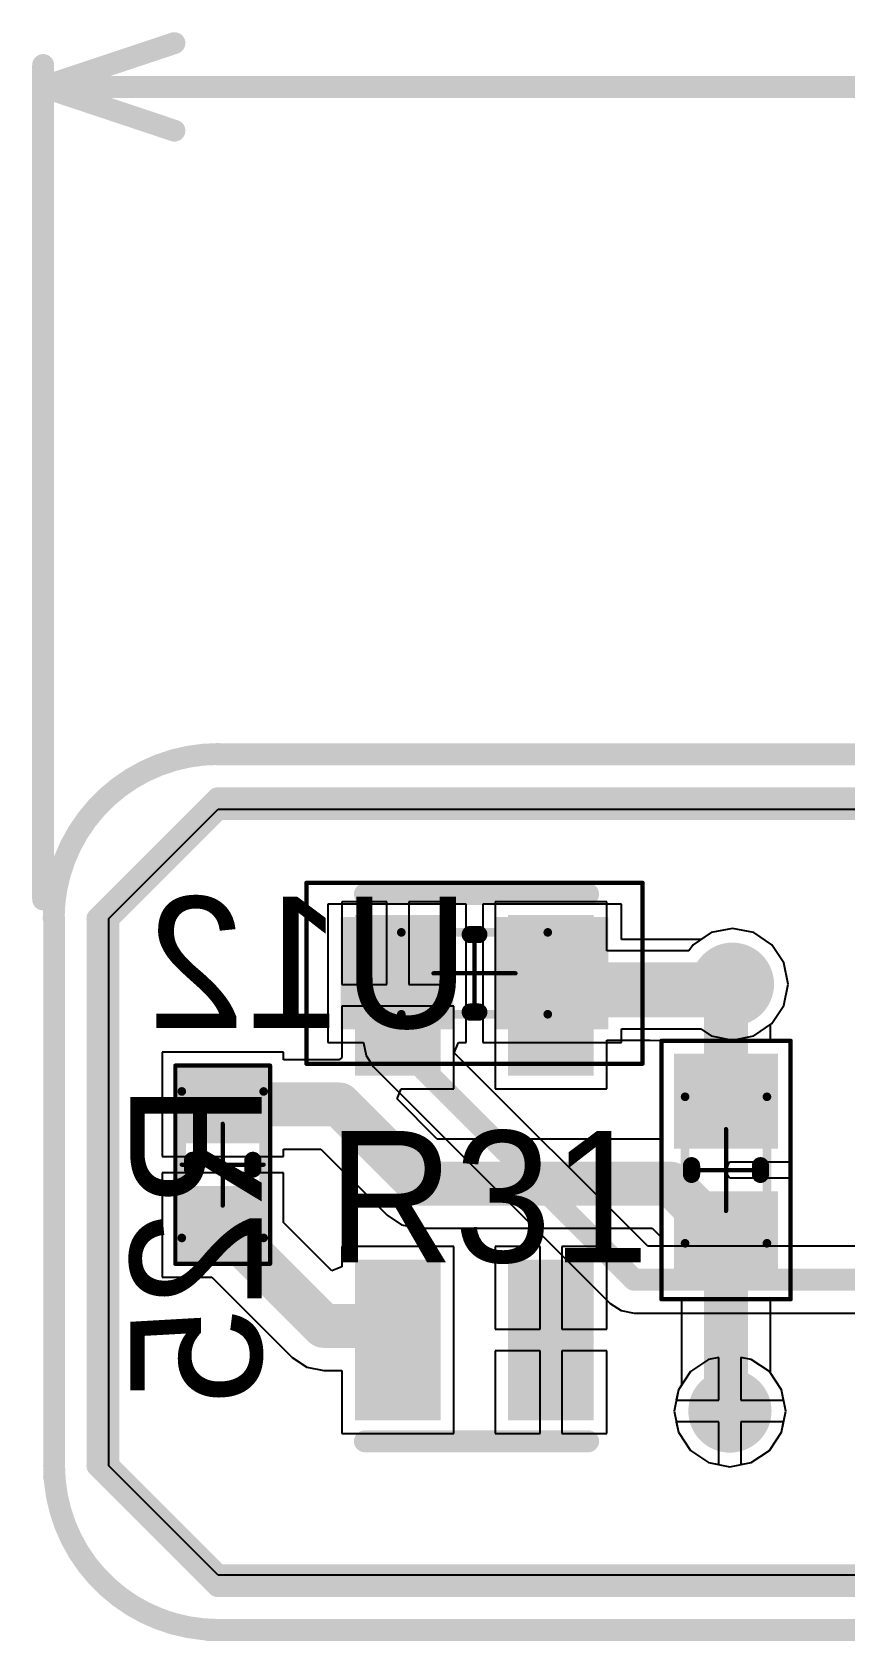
# Model space of a CAD drawing. Header units: millimetres. Extents: x 0 to 146, y 0 to 35.
# Drawn here: x -0.12 to 9.31, y 15.88 to 34.54 of the extents above; entities that cross this region are included whole.
import ezdxf

# ---------------------------------------------------------------- set-up
doc = ezdxf.new("R2010")
doc.units = ezdxf.units.MM
for name, color, linetype in [('BottomLayer', 5, 'Continuous'), ('BottomOverlay', 54, 'Continuous'), ('BottomPaste', 16, 'Continuous'), ('BottomSolder', 6, 'Continuous'), ('Mechanical1', 6, 'Continuous'), ('Mechanical13', 56, 'Continuous'), ('Mechanical15', 56, 'Continuous'), ('MultiLayer', 9, 'Continuous'), ('TopLayer', 1, 'Continuous'), ('TopOverlay', 2, 'Continuous'), ('TopPaste', 8, 'Continuous'), ('TopSolder', 216, 'Continuous'), ('ViaHoleLayer', 16, 'Continuous')]:
    doc.layers.add(name, color=color, linetype=linetype)

# ---------------------------------------------------------------- blocks, each defined once
blk = doc.blocks.new('QRE1113GR_B_7')
at = {"layer": 'BottomLayer'}
for points in [[(-2.83, 0.494), (-1.17, 0.494), (-2.83, 1.284), (-1.17, 1.284)], [(1.17, 0.494), (2.83, 0.494), (1.17, 1.284), (2.83, 1.284)], [(-2.83, -1.284), (-1.17, -1.284), (-2.83, -0.494), (-1.17, -0.494)], [(1.17, -1.284), (2.83, -1.284), (1.17, -0.494), (2.83, -0.494)]]:
    blk.add_solid(points, dxfattribs=at)
at = {"layer": 'BottomOverlay', "const_width": 0.254}
for points in [[(-3.175, -1.27), (-3.175, 1.32)], [(3.175, -1.27), (3.175, 1.32)], [(1.651, -2.032), (1.524, -2.032)]]:
    blk.add_lwpolyline(points, dxfattribs=at)
at = {"layer": 'BottomOverlay', "const_width": 0.127}
for points in [[(-3.239, 1.32, 1), (-3.111, 1.32, 1)], [(3.111, 1.32, 1), (3.239, 1.32, 1)], [(-3.239, -1.27, 1), (-3.111, -1.27, 1)], [(3.111, -1.27, 1), (3.239, -1.27, 1)], [(1.46, -2.032, 1), (1.587, -2.032, 1)], [(1.587, -2.032, 1), (1.714, -2.032, 1)]]:
    blk.add_lwpolyline(points, format="xyb", close=True, dxfattribs=at)
at = {"layer": 'BottomPaste'}
for points in [[(-2.83, 0.494), (-1.17, 0.494), (-2.83, 1.284), (-1.17, 1.284)], [(1.17, 0.494), (2.83, 0.494), (1.17, 1.284), (2.83, 1.284)], [(-2.83, -1.284), (-1.17, -1.284), (-2.83, -0.494), (-1.17, -0.494)], [(1.17, -1.284), (2.83, -1.284), (1.17, -0.494), (2.83, -0.494)]]:
    blk.add_solid(points, dxfattribs=at)
at = {"layer": 'BottomSolder'}
for points in [[(-2.932, 0.392), (-1.068, 0.392), (-2.932, 1.386), (-1.068, 1.386)], [(1.068, 0.392), (2.932, 0.392), (1.068, 1.386), (2.932, 1.386)], [(-2.932, -1.386), (-1.068, -1.386), (-2.932, -0.392), (-1.068, -0.392)], [(1.068, -1.386), (2.932, -1.386), (1.068, -0.392), (2.932, -0.392)]]:
    blk.add_solid(points, dxfattribs=at)
blk = doc.blocks.new('RESC0603_1608__M_32')
at = {"layer": 'Mechanical13', "const_width": 0.1}
for points in [[(0.85, 0.475), (-0.85, 0.475)], [(-0.85, 0.475), (-0.85, -0.475)], [(0.85, 0.475), (0.85, -0.475)], [(0.85, -0.475), (-0.85, -0.475)]]:
    blk.add_lwpolyline(points, dxfattribs=at)
at = {"layer": 'Mechanical13', "const_width": 0.05}
for points in [[(-0.875, 0.475, 1), (-0.825, 0.475, 1)], [(-0.875, 0.475, 1), (-0.825, 0.475, 1)], [(0.825, 0.475, 1), (0.875, 0.475, 1)], [(0.825, 0.475, 1), (0.875, 0.475, 1)], [(-0.875, -0.475, 1), (-0.825, -0.475, 1)], [(-0.875, -0.475, 1), (-0.825, -0.475, 1)], [(0.825, -0.475, 1), (0.875, -0.475, 1)], [(0.825, -0.475, 1), (0.875, -0.475, 1)]]:
    blk.add_lwpolyline(points, format="xyb", close=True, dxfattribs=at)
at = {"layer": 'Mechanical15', "const_width": 0.05}
for points in [[(1.95, 1.05), (-1.95, 1.05)], [(-1.95, 1.05), (-1.95, -1.05)], [(1.95, 1.05), (1.95, -1.05)], [(0, 0.475), (0, -0.475)], [(0.475, 0), (-0.475, 0)], [(1.95, -1.05), (-1.95, -1.05)]]:
    blk.add_lwpolyline(points, dxfattribs=at)
at = {"layer": 'Mechanical15', "const_width": 0.025}
for points in [[(-1.962, 1.05, 1), (-1.937, 1.05, 1)], [(-1.962, 1.05, 1), (-1.937, 1.05, 1)], [(1.938, 1.05, 1), (1.963, 1.05, 1)], [(1.938, 1.05, 1), (1.963, 1.05, 1)], [(-0.012, 0.475, 1), (0.013, 0.475, 1)], [(-0.487, 0, 1), (-0.462, 0, 1)], [(0.463, 0, 1), (0.488, 0, 1)], [(-0.012, -0.475, 1), (0.013, -0.475, 1)], [(-1.962, -1.05, 1), (-1.937, -1.05, 1)], [(-1.962, -1.05, 1), (-1.937, -1.05, 1)], [(1.938, -1.05, 1), (1.963, -1.05, 1)], [(1.938, -1.05, 1), (1.963, -1.05, 1)]]:
    blk.add_lwpolyline(points, format="xyb", close=True, dxfattribs=at)
at = {"layer": 'TopLayer'}
for points in [[(-0.35, -0.55), (-0.35, 0.55), (-1.45, -0.55), (-1.45, 0.55)], [(1.45, -0.55), (1.45, 0.55), (0.35, -0.55), (0.35, 0.55)]]:
    blk.add_solid(points, dxfattribs=at)
at = {"layer": 'TopOverlay', "const_width": 0.2}
for points in [[(0.05, 0.45), (-0.05, 0.45)], [(0.05, -0.45), (-0.05, -0.45)]]:
    blk.add_lwpolyline(points, dxfattribs=at)
at = {"layer": 'TopOverlay', "const_width": 0.1}
for points in [[(-0.1, 0.45, 1), (0, 0.45, 1)], [(0, 0.45, 1), (0.1, 0.45, 1)], [(-0.1, -0.45, 1), (0, -0.45, 1)], [(0, -0.45, 1), (0.1, -0.45, 1)]]:
    blk.add_lwpolyline(points, format="xyb", close=True, dxfattribs=at)
at = {"layer": 'TopPaste'}
for points in [[(-0.35, -0.55), (-0.35, 0.55), (-1.45, -0.55), (-1.45, 0.55)], [(1.45, -0.55), (1.45, 0.55), (0.35, -0.55), (0.35, 0.55)]]:
    blk.add_solid(points, dxfattribs=at)
at = {"layer": 'TopSolder'}
for points in [[(-0.248, -0.652), (-0.248, 0.652), (-1.552, -0.652), (-1.552, 0.652)], [(1.552, -0.652), (1.552, 0.652), (0.248, -0.652), (0.248, 0.652)]]:
    blk.add_solid(points, dxfattribs=at)
blk = doc.blocks.new('RESC0603_1608__N_B_37')
at = {"layer": 'BottomLayer'}
for points in [[(-1.25, 0.5), (-1.25, -0.5), (-0.35, 0.5), (-0.35, -0.5)], [(0.35, 0.5), (0.35, -0.5), (1.25, 0.5), (1.25, -0.5)]]:
    blk.add_solid(points, dxfattribs=at)
at = {"layer": 'BottomOverlay', "const_width": 0.2}
for points in [[(0.05, 0.4), (-0.05, 0.4)], [(0.05, -0.4), (-0.05, -0.4)]]:
    blk.add_lwpolyline(points, dxfattribs=at)
at = {"layer": 'BottomOverlay', "const_width": 0.1}
for points in [[(-0.1, 0.4, 1), (0, 0.4, 1)], [(0, 0.4, 1), (0.1, 0.4, 1)], [(-0.1, -0.4, 1), (0, -0.4, 1)], [(0, -0.4, 1), (0.1, -0.4, 1)]]:
    blk.add_lwpolyline(points, format="xyb", close=True, dxfattribs=at)
at = {"layer": 'BottomPaste'}
for points in [[(-1.25, 0.5), (-1.25, -0.5), (-0.35, 0.5), (-0.35, -0.5)], [(0.35, 0.5), (0.35, -0.5), (1.25, 0.5), (1.25, -0.5)]]:
    blk.add_solid(points, dxfattribs=at)
at = {"layer": 'BottomSolder'}
for points in [[(-1.352, 0.602), (-1.352, -0.602), (-0.248, 0.602), (-0.248, -0.602)], [(0.248, 0.602), (0.248, -0.602), (1.352, 0.602), (1.352, -0.602)]]:
    blk.add_solid(points, dxfattribs=at)
at = {"layer": 'Mechanical13', "const_width": 0.1}
for points in [[(0.85, 0.475), (-0.85, 0.475)], [(-0.85, -0.475), (-0.85, 0.475)], [(0.85, -0.475), (0.85, 0.475)], [(0.85, -0.475), (-0.85, -0.475)]]:
    blk.add_lwpolyline(points, dxfattribs=at)
at = {"layer": 'Mechanical13', "const_width": 0.05}
for points in [[(-0.875, 0.475, 1), (-0.825, 0.475, 1)], [(-0.875, 0.475, 1), (-0.825, 0.475, 1)], [(0.825, 0.475, 1), (0.875, 0.475, 1)], [(0.825, 0.475, 1), (0.875, 0.475, 1)], [(-0.875, -0.475, 1), (-0.825, -0.475, 1)], [(-0.875, -0.475, 1), (-0.825, -0.475, 1)], [(0.825, -0.475, 1), (0.875, -0.475, 1)], [(0.825, -0.475, 1), (0.875, -0.475, 1)]]:
    blk.add_lwpolyline(points, format="xyb", close=True, dxfattribs=at)
at = {"layer": 'Mechanical15', "const_width": 0.05}
for points in [[(1.5, 0.75), (-1.5, 0.75)], [(-1.5, -0.75), (-1.5, 0.75)], [(1.5, -0.75), (1.5, 0.75)], [(0, -0.475), (0, 0.475)], [(0.475, 0), (-0.475, 0)], [(1.5, -0.75), (-1.5, -0.75)]]:
    blk.add_lwpolyline(points, dxfattribs=at)
at = {"layer": 'Mechanical15', "const_width": 0.025}
for points in [[(-1.512, 0.75, 1), (-1.488, 0.75, 1)], [(-1.512, 0.75, 1), (-1.488, 0.75, 1)], [(1.488, 0.75, 1), (1.513, 0.75, 1)], [(1.488, 0.75, 1), (1.513, 0.75, 1)], [(-0.012, 0.475, 1), (0.013, 0.475, 1)], [(-0.487, 0, 1), (-0.462, 0, 1)], [(0.463, 0, 1), (0.488, 0, 1)], [(-0.012, -0.475, 1), (0.013, -0.475, 1)], [(-1.512, -0.75, 1), (-1.488, -0.75, 1)], [(-1.512, -0.75, 1), (-1.488, -0.75, 1)], [(1.488, -0.75, 1), (1.513, -0.75, 1)], [(1.488, -0.75, 1), (1.513, -0.75, 1)]]:
    blk.add_lwpolyline(points, format="xyb", close=True, dxfattribs=at)
blk = doc.blocks.new('RESC0603_1608__L_B_38')
at = {"layer": 'BottomLayer'}
for points in [[(-1.05, 0.45), (-1.05, -0.45), (-0.35, 0.45), (-0.35, -0.45)], [(0.35, 0.45), (0.35, -0.45), (1.05, 0.45), (1.05, -0.45)]]:
    blk.add_solid(points, dxfattribs=at)
at = {"layer": 'BottomOverlay', "const_width": 0.2}
for points in [[(-0.05, 0.35), (0.05, 0.35)], [(-0.05, -0.35), (0.05, -0.35)]]:
    blk.add_lwpolyline(points, dxfattribs=at)
at = {"layer": 'BottomOverlay', "const_width": 0.1}
for points in [[(-0.1, 0.35, 1), (0, 0.35, 1)], [(0, 0.35, 1), (0.1, 0.35, 1)], [(-0.1, -0.35, 1), (0, -0.35, 1)], [(0, -0.35, 1), (0.1, -0.35, 1)]]:
    blk.add_lwpolyline(points, format="xyb", close=True, dxfattribs=at)
at = {"layer": 'BottomPaste'}
for points in [[(-1.05, 0.45), (-1.05, -0.45), (-0.35, 0.45), (-0.35, -0.45)], [(0.35, 0.45), (0.35, -0.45), (1.05, 0.45), (1.05, -0.45)]]:
    blk.add_solid(points, dxfattribs=at)
at = {"layer": 'BottomSolder'}
for points in [[(-1.152, 0.552), (-1.152, -0.552), (-0.248, 0.552), (-0.248, -0.552)], [(0.248, 0.552), (0.248, -0.552), (1.152, 0.552), (1.152, -0.552)]]:
    blk.add_solid(points, dxfattribs=at)
at = {"layer": 'Mechanical13', "const_width": 0.1}
for points in [[(-0.85, 0.475), (0.85, 0.475)], [(-0.85, 0.475), (-0.85, -0.475)], [(0.85, 0.475), (0.85, -0.475)], [(-0.85, -0.475), (0.85, -0.475)]]:
    blk.add_lwpolyline(points, dxfattribs=at)
at = {"layer": 'Mechanical13', "const_width": 0.05}
for points in [[(-0.875, 0.475, 1), (-0.825, 0.475, 1)], [(-0.875, 0.475, 1), (-0.825, 0.475, 1)], [(0.825, 0.475, 1), (0.875, 0.475, 1)], [(0.825, 0.475, 1), (0.875, 0.475, 1)], [(-0.875, -0.475, 1), (-0.825, -0.475, 1)], [(-0.875, -0.475, 1), (-0.825, -0.475, 1)], [(0.825, -0.475, 1), (0.875, -0.475, 1)], [(0.825, -0.475, 1), (0.875, -0.475, 1)]]:
    blk.add_lwpolyline(points, format="xyb", close=True, dxfattribs=at)
at = {"layer": 'Mechanical15', "const_width": 0.05}
for points in [[(-1.15, 0.55), (1.15, 0.55)], [(-1.15, 0.55), (-1.15, -0.55)], [(1.15, 0.55), (1.15, -0.55)], [(0, 0.475), (0, -0.475)], [(-0.475, 0), (0.475, 0)], [(-1.15, -0.55), (1.15, -0.55)]]:
    blk.add_lwpolyline(points, dxfattribs=at)
at = {"layer": 'Mechanical15', "const_width": 0.025}
for points in [[(-1.162, 0.55, 1), (-1.137, 0.55, 1)], [(-1.162, 0.55, 1), (-1.137, 0.55, 1)], [(1.138, 0.55, 1), (1.162, 0.55, 1)], [(1.138, 0.55, 1), (1.162, 0.55, 1)], [(-0.012, 0.475, 1), (0.013, 0.475, 1)], [(-0.487, 0, 1), (-0.462, 0, 1)], [(0.463, 0, 1), (0.487, 0, 1)], [(-1.162, -0.55, 1), (-1.137, -0.55, 1)], [(-1.162, -0.55, 1), (-1.137, -0.55, 1)], [(-0.012, -0.475, 1), (0.013, -0.475, 1)], [(1.138, -0.55, 1), (1.162, -0.55, 1)], [(1.138, -0.55, 1), (1.162, -0.55, 1)]]:
    blk.add_lwpolyline(points, format="xyb", close=True, dxfattribs=at)

msp = doc.modelspace()

# ---------------------------------------------------------------- linework, layer by layer
at = {"layer": 'BottomLayer'}
for p, q in [((0.767, 24.257), (2.037, 25.527)), ((2.037, 25.527), (138.562, 25.527)), ((3.994, 24.45), (3.472, 24.45)), ((3.472, 24.45), (3.472, 23.493)), ((3.994, 23.493), (3.994, 24.45)), ((4.77, 24.45), (4.248, 24.45)), ((4.248, 24.45), (4.248, 23.493)), ((4.77, 23.493), (4.77, 24.45)), ((6.548, 24.45), (5.25, 24.45)), ((5.25, 24.45), (5.25, 22.282)), ((6.548, 23.884), (6.548, 24.45)), ((0.767, 17.907), (0.767, 24.257)), ((7.758, 24.094), (7.548, 23.953)), ((8.006, 24.143), (7.758, 24.094)), ((8.253, 24.094), (8.006, 24.143)), ((8.463, 23.953), (8.253, 24.094)), ((7.548, 23.953), (7.501, 23.884)), ((8.604, 23.743), (8.463, 23.953)), ((7.501, 23.884), (6.548, 23.884)), ((8.653, 23.495), (8.604, 23.743)), ((3.472, 23.493), (3.994, 23.493)), ((4.248, 23.493), (4.77, 23.493)), ((8.604, 23.248), (8.653, 23.495)), ((4.121, 23.239), (3.472, 23.239)), ((3.472, 23.239), (3.472, 22.644)), ((4.77, 23.239), (4.121, 23.239)), ((4.77, 22.282), (4.77, 23.239)), ((8.463, 23.038), (8.604, 23.248)), ((8.449, 23.028), (8.463, 23.038)), ((8.449, 22.843), (8.449, 23.028)), ((6.548, 22.282), (6.548, 22.848)), ((6.548, 22.848), (7.052, 22.848)), ((7.052, 22.848), (7.177, 22.843)), ((7.177, 22.843), (7.177, 21.699)), ((8.685, 22.843), (8.449, 22.843)), ((8.685, 21.435), (8.685, 22.843)), ((2.793, 22.705), (1.385, 22.705)), ((1.385, 22.705), (1.385, 21.497)), ((2.793, 22.619), (2.793, 22.705)), ((3.442, 22.619), (2.793, 22.619)), ((3.472, 22.644), (3.442, 22.619)), ((4.112, 22.164), (4.16, 22.282)), ((4.16, 22.282), (4.77, 22.282)), ((5.25, 22.282), (6.548, 22.282)), ((4.577, 21.699), (4.112, 22.164)), ((7.177, 21.699), (4.577, 21.699)), ((1.385, 21.497), (2.793, 21.497)), ((2.793, 21.497), (2.793, 21.583)), ((2.793, 21.583), (3.228, 21.583)), ((3.228, 21.583), (3.996, 20.815)), ((2.793, 21.305), (1.385, 21.305)), ((1.385, 21.305), (1.385, 20.097)), ((2.793, 20.73), (2.793, 21.305)), ((7.92, 21.314), (7.973, 21.435)), ((7.976, 21.243), (7.92, 21.314)), ((7.973, 21.435), (8.685, 21.435)), ((8.685, 21.243), (7.976, 21.243)), ((8.685, 19.835), (8.685, 21.243)), ((3.355, 20.168), (2.793, 20.73)), ((3.996, 20.815), (4.164, 20.703)), ((4.164, 20.703), (4.362, 20.663)), ((4.362, 20.663), (4.362, 20.663)), ((4.362, 20.663), (7.075, 20.663)), ((7.075, 20.663), (7.177, 20.561)), ((7.177, 20.561), (7.177, 19.835)), ((4.77, 20.45), (3.472, 20.45)), ((3.472, 20.45), (3.472, 20.217)), ((4.77, 18.282), (4.77, 20.45)), ((5.772, 20.45), (5.25, 20.45)), ((5.25, 20.45), (5.25, 19.493)), ((5.772, 19.493), (5.772, 20.45)), ((6.548, 20.45), (6.026, 20.45)), ((6.026, 20.45), (6.026, 19.493)), ((6.548, 19.493), (6.548, 20.45)), ((3.472, 20.217), (3.355, 20.168)), ((1.385, 20.097), (1.961, 20.097)), ((1.961, 20.097), (2.896, 19.163)), ((7.177, 19.835), (7.413, 19.835)), ((7.413, 19.835), (7.413, 18.843)), ((8.449, 18.978), (8.449, 19.835)), ((8.449, 19.835), (8.685, 19.835)), ((5.25, 19.493), (5.772, 19.493)), ((6.026, 19.493), (6.548, 19.493)), ((5.772, 19.239), (5.25, 19.239)), ((5.25, 19.239), (5.25, 18.282)), ((5.772, 18.282), (5.772, 19.239)), ((6.548, 19.239), (6.026, 19.239)), ((6.026, 19.239), (6.026, 18.282)), ((6.548, 18.282), (6.548, 19.239)), ((2.896, 19.163), (3.064, 19.05)), ((3.064, 19.05), (3.262, 19.011)), ((3.262, 19.011), (3.472, 19.011)), ((3.472, 19.011), (3.472, 18.282)), ((8.574, 18.79), (8.449, 18.978)), ((7.378, 18.79), (7.329, 18.542)), ((7.413, 18.843), (7.378, 18.79)), ((8.624, 18.542), (8.574, 18.79)), ((7.329, 18.542), (7.378, 18.295)), ((8.574, 18.295), (8.624, 18.542)), ((3.472, 18.282), (4.77, 18.282)), ((5.25, 18.282), (5.772, 18.282)), ((6.026, 18.282), (6.548, 18.282)), ((7.378, 18.295), (7.518, 18.085)), ((8.434, 18.085), (8.574, 18.295)), ((7.518, 18.085), (7.729, 17.944)), ((7.729, 17.944), (7.976, 17.895)), ((7.976, 17.895), (8.224, 17.944)), ((8.224, 17.944), (8.434, 18.085)), ((2.037, 16.637), (0.767, 17.907)), ((47.757, 16.637), (2.037, 16.637))]:
    msp.add_line(p, q, dxfattribs=at)
at = {"layer": 'BottomLayer', "const_width": 0.508}
for points in [[(7.876, 23.366), (8.006, 23.495)], [(8.006, 23.427), (8.006, 23.495)], [(5.899, 23.366), (7.876, 23.366)], [(7.931, 23.352), (8.006, 23.427)], [(7.931, 22.139), (7.931, 23.352)], [(2.089, 22.101), (3.442, 22.101)], [(3.442, 22.101), (4.362, 21.181)], [(4.362, 21.181), (7.289, 21.181)], [(7.289, 21.181), (7.685, 20.785)], [(2.089, 20.701), (2.189, 20.701)], [(2.189, 20.701), (2.285, 20.605)], [(2.285, 20.505), (2.285, 20.605)], [(2.285, 20.505), (3.262, 19.529)], [(7.931, 18.587), (7.931, 20.539)], [(3.262, 19.529), (3.98, 19.529)], [(3.98, 19.529), (4.121, 19.388)], [(4.121, 19.366), (4.121, 19.388)], [(7.931, 18.587), (7.976, 18.542)]]:
    msp.add_lwpolyline(points, dxfattribs=at)
at = {"layer": 'BottomLayer'}
for points, const_width in [([(7.815, 23.495, 1), (8.196, 23.495, 1)], 0.381), ([(7.879, 23.495, 1), (8.133, 23.495, 1)], 0.254), ([(7.879, 23.495, 1), (8.133, 23.495, 1)], 0.254), ([(5.772, 23.366, 1), (6.026, 23.366, 1)], 0.254), ([(7.749, 23.366, 1), (8.003, 23.366, 1)], 0.254), ([(7.749, 23.366, 1), (8.003, 23.366, 1)], 0.254), ([(7.804, 23.352, 1), (8.058, 23.352, 1)], 0.254), ([(7.804, 23.352, 1), (8.058, 23.352, 1)], 0.254), ([(7.879, 23.427, 1), (8.133, 23.427, 1)], 0.254), ([(7.879, 23.427, 1), (8.133, 23.427, 1)], 0.254), ([(1.962, 22.101, 1), (2.216, 22.101, 1)], 0.254), ([(3.315, 22.101, 1), (3.569, 22.101, 1)], 0.254), ([(3.315, 22.101, 1), (3.569, 22.101, 1)], 0.254), ([(7.804, 22.139, 1), (8.058, 22.139, 1)], 0.254), ([(4.235, 21.181, 1), (4.489, 21.181, 1)], 0.254), ([(4.235, 21.181, 1), (4.489, 21.181, 1)], 0.254), ([(7.162, 21.181, 1), (7.416, 21.181, 1)], 0.254), ([(7.162, 21.181, 1), (7.416, 21.181, 1)], 0.254), ([(1.962, 20.701, 1), (2.216, 20.701, 1)], 0.254), ([(2.062, 20.701, 1), (2.316, 20.701, 1)], 0.254), ([(2.062, 20.701, 1), (2.316, 20.701, 1)], 0.254), ([(7.558, 20.785, 1), (7.812, 20.785, 1)], 0.254), ([(2.158, 20.605, 1), (2.412, 20.605, 1)], 0.254), ([(2.158, 20.605, 1), (2.412, 20.605, 1)], 0.254), ([(2.158, 20.505, 1), (2.412, 20.505, 1)], 0.254), ([(2.158, 20.505, 1), (2.412, 20.505, 1)], 0.254), ([(7.804, 20.539, 1), (8.058, 20.539, 1)], 0.254), ([(3.135, 19.529, 1), (3.389, 19.529, 1)], 0.254), ([(3.135, 19.529, 1), (3.389, 19.529, 1)], 0.254), ([(3.853, 19.529, 1), (4.107, 19.529, 1)], 0.254), ([(3.853, 19.529, 1), (4.107, 19.529, 1)], 0.254), ([(3.994, 19.388, 1), (4.248, 19.388, 1)], 0.254), ([(3.994, 19.388, 1), (4.248, 19.388, 1)], 0.254), ([(3.994, 19.366, 1), (4.248, 19.366, 1)], 0.254), ([(7.786, 18.542, 1), (8.167, 18.542, 1)], 0.381), ([(7.804, 18.587, 1), (8.058, 18.587, 1)], 0.254), ([(7.804, 18.587, 1), (8.058, 18.587, 1)], 0.254), ([(7.849, 18.542, 1), (8.103, 18.542, 1)], 0.254)]:
    msp.add_lwpolyline(points, format="xyb", close=True, dxfattribs=dict(at, const_width=const_width))
at = {"layer": 'BottomOverlay', "const_width": 0.254}
for points in [[(0.635, 24.257), (2.032, 25.654)], [(2.032, 25.654), (138.557, 25.654)], [(0.635, 17.907), (0.635, 24.257)], [(0.635, 17.907), (2.032, 16.51)], [(2.032, 16.51), (48.006, 16.51)]]:
    msp.add_lwpolyline(points, dxfattribs=at)
at = {"layer": 'BottomOverlay', "const_width": 0.127}
for points in [[(1.968, 25.654, 1), (2.095, 25.654, 1)], [(1.968, 25.654, 1), (2.095, 25.654, 1)], [(0.571, 24.257, 1), (0.699, 24.257, 1)], [(0.571, 24.257, 1), (0.699, 24.257, 1)], [(0.571, 17.907, 1), (0.699, 17.907, 1)], [(0.571, 17.907, 1), (0.699, 17.907, 1)], [(1.968, 16.51, 1), (2.095, 16.51, 1)], [(1.968, 16.51, 1), (2.095, 16.51, 1)]]:
    msp.add_lwpolyline(points, format="xyb", close=True, dxfattribs=at)
at = {"layer": 'BottomSolder', "const_width": 0.483}
for points in [[(7.764, 23.495, 1), (8.247, 23.495, 1)], [(7.735, 18.542, 1), (8.218, 18.542, 1)]]:
    msp.add_lwpolyline(points, format="xyb", close=True, dxfattribs=at)
at = {"layer": 'Mechanical1', "const_width": 0.254}
for points in [[(0.127, 24.257, -0.414214), (2.037, 26.167)], [(2.037, 16.002, -0.414214), (0.132, 17.907)]]:
    msp.add_lwpolyline(points, format="xyb", dxfattribs=at)
for points in [[(2.032, 26.162), (138.562, 26.162)], [(0.132, 17.78), (0.132, 24.262)], [(1.91, 16.002), (42.164, 16.002)]]:
    msp.add_lwpolyline(points, dxfattribs=at)
at = {"layer": 'Mechanical1', "const_width": 0.127}
for points in [[(1.969, 26.162, 1), (2.096, 26.162, 1)], [(1.973, 26.167, 1), (2.1, 26.167, 1)], [(0.064, 24.257, 1), (0.191, 24.257, 1)], [(0.068, 24.262, 1), (0.195, 24.262, 1)], [(0.068, 17.907, 1), (0.195, 17.907, 1)], [(0.068, 17.78, 1), (0.195, 17.78, 1)], [(1.846, 16.002, 1), (1.973, 16.002, 1)], [(1.973, 16.002, 1), (2.1, 16.002, 1)]]:
    msp.add_lwpolyline(points, format="xyb", close=True, dxfattribs=at)
at = {"layer": 'MultiLayer', "const_width": 0.381}
for points in [[(7.815, 23.495, 1), (8.196, 23.495, 1)], [(7.786, 18.542, 1), (8.167, 18.542, 1)]]:
    msp.add_lwpolyline(points, format="xyb", close=True, dxfattribs=at)
at = {"layer": 'TopLayer'}
for p, q in [((0.767, 24.257), (2.037, 25.527)), ((2.037, 25.527), (138.562, 25.527)), ((4.916, 24.426), (3.308, 24.426)), ((3.308, 24.426), (3.308, 22.818)), ((4.916, 22.818), (4.916, 24.426)), ((6.716, 24.426), (5.108, 24.426)), ((5.108, 24.426), (5.108, 22.818)), ((6.716, 24.013), (6.716, 24.426)), ((0.767, 17.907), (0.767, 24.257)), ((7.758, 24.094), (7.638, 24.013)), ((8.006, 24.143), (7.758, 24.094)), ((8.253, 24.094), (8.006, 24.143)), ((8.463, 23.953), (8.253, 24.094)), ((7.638, 24.013), (6.716, 24.013)), ((8.604, 23.743), (8.463, 23.953)), ((8.653, 23.495), (8.604, 23.743)), ((8.604, 23.248), (8.653, 23.495)), ((8.463, 23.038), (8.604, 23.248)), ((6.716, 22.818), (6.716, 22.977)), ((6.716, 22.977), (7.638, 22.977)), ((7.638, 22.977), (7.758, 22.897)), ((8.253, 22.897), (8.463, 23.038)), ((3.308, 22.818), (3.723, 22.818)), ((3.723, 22.818), (3.723, 22.817)), ((3.723, 22.817), (3.753, 22.668)), ((4.777, 22.701), (4.826, 22.818)), ((4.826, 22.818), (4.916, 22.818)), ((5.108, 22.818), (6.716, 22.818)), ((7.758, 22.897), (8.006, 22.848)), ((8.006, 22.848), (8.253, 22.897)), ((3.753, 22.668), (3.837, 22.542)), ((7.024, 20.455), (4.777, 22.701)), ((3.837, 22.542), (6.588, 19.792)), ((15.56, 20.455), (7.024, 20.455)), ((6.588, 19.792), (6.714, 19.707)), ((6.714, 19.707), (6.863, 19.678)), ((6.863, 19.678), (54.454, 19.678)), ((7.729, 19.141), (7.518, 19)), ((7.849, 19.165), (7.729, 19.141)), ((7.849, 18.669), (7.849, 19.165)), ((8.224, 19.141), (8.103, 19.165)), ((8.103, 19.165), (8.103, 18.669)), ((8.434, 19), (8.224, 19.141)), ((7.518, 19), (7.378, 18.79)), ((8.574, 18.79), (8.434, 19)), ((7.378, 18.79), (7.354, 18.669)), ((7.354, 18.669), (7.849, 18.669)), ((8.103, 18.669), (8.598, 18.669)), ((8.598, 18.669), (8.574, 18.79)), ((7.849, 18.415), (7.354, 18.415)), ((7.354, 18.415), (7.378, 18.295)), ((7.849, 17.92), (7.849, 18.415)), ((8.598, 18.415), (8.103, 18.415)), ((8.103, 18.415), (8.103, 17.92)), ((8.574, 18.295), (8.598, 18.415)), ((7.378, 18.295), (7.518, 18.085)), ((8.434, 18.085), (8.574, 18.295)), ((7.518, 18.085), (7.729, 17.944)), ((7.729, 17.944), (7.849, 17.92)), ((8.103, 17.92), (8.224, 17.944)), ((8.224, 17.944), (8.434, 18.085)), ((2.037, 16.637), (0.767, 17.907)), ((47.762, 16.637), (2.037, 16.637))]:
    msp.add_line(p, q, dxfattribs=at)
for points, const_width in [([(4.112, 22.817), (4.112, 23.622)], 0.254), ([(5.912, 23.622), (6.039, 23.495)], 0.508), ([(6.039, 23.495), (8.006, 23.495)], 0.508), ([(4.112, 22.817), (6.863, 20.066)], 0.254), ([(6.863, 20.066), (54.615, 20.066)], 0.254)]:
    msp.add_lwpolyline(points, dxfattribs=dict(at, const_width=const_width))
for points, const_width in [([(4.048, 23.622, 1), (4.175, 23.622, 1)], 0.127), ([(5.785, 23.622, 1), (6.039, 23.622, 1)], 0.254), ([(5.912, 23.495, 1), (6.166, 23.495, 1)], 0.254), ([(5.912, 23.495, 1), (6.166, 23.495, 1)], 0.254), ([(7.815, 23.495, 1), (8.196, 23.495, 1)], 0.381), ([(7.879, 23.495, 1), (8.133, 23.495, 1)], 0.254), ([(4.048, 22.817, 1), (4.175, 22.817, 1)], 0.127), ([(4.048, 22.817, 1), (4.175, 22.817, 1)], 0.127), ([(6.799, 20.066, 1), (6.926, 20.066, 1)], 0.127), ([(6.799, 20.066, 1), (6.926, 20.066, 1)], 0.127), ([(7.786, 18.542, 1), (8.167, 18.542, 1)], 0.381)]:
    msp.add_lwpolyline(points, format="xyb", close=True, dxfattribs=dict(at, const_width=const_width))
at = {"layer": 'TopOverlay', "const_width": 0.254}
for points in [[(0.004, 33.909), (1.528, 34.417)], [(0.004, 24.479), (0.004, 34.163)], [(0.004, 33.909), (1.528, 33.401)], [(0.004, 33.909), (65.424, 33.909)], [(0.762, 24.257), (2.032, 25.527)], [(2.032, 25.527), (138.557, 25.527)], [(0.762, 17.907), (0.762, 24.257)], [(0.762, 17.907), (2.032, 16.637)], [(2.032, 16.637), (47.879, 16.637)]]:
    msp.add_lwpolyline(points, dxfattribs=at)
at = {"layer": 'TopOverlay', "const_width": 0.127}
for points in [[(1.465, 34.417, 1), (1.592, 34.417, 1)], [(-0.059, 34.163, 1), (0.068, 34.163, 1)], [(-0.059, 33.909, 1), (0.068, 33.909, 1)], [(-0.059, 33.909, 1), (0.068, 33.909, 1)], [(-0.059, 33.909, 1), (0.068, 33.909, 1)], [(1.465, 33.401, 1), (1.592, 33.401, 1)], [(1.968, 25.527, 1), (2.095, 25.527, 1)], [(1.968, 25.527, 1), (2.095, 25.527, 1)], [(-0.059, 24.479, 1), (0.068, 24.479, 1)], [(0.699, 24.257, 1), (0.826, 24.257, 1)], [(0.699, 24.257, 1), (0.826, 24.257, 1)], [(0.699, 17.907, 1), (0.826, 17.907, 1)], [(0.699, 17.907, 1), (0.826, 17.907, 1)], [(1.968, 16.637, 1), (2.095, 16.637, 1)], [(1.968, 16.637, 1), (2.095, 16.637, 1)]]:
    msp.add_lwpolyline(points, format="xyb", close=True, dxfattribs=at)
at = {"layer": 'TopSolder', "const_width": 0.483}
for points in [[(7.764, 23.495, 1), (8.247, 23.495, 1)], [(7.735, 18.542, 1), (8.218, 18.542, 1)]]:
    msp.add_lwpolyline(points, format="xyb", close=True, dxfattribs=at)
at = {"layer": 'ViaHoleLayer', "const_width": 0.254}
for points in [[(7.879, 23.495, 1), (8.133, 23.495, 1)], [(7.849, 18.542, 1), (8.103, 18.542, 1)]]:
    msp.add_lwpolyline(points, format="xyb", close=True, dxfattribs=at)

# ---------------------------------------------------------------- block references
for name, p, rotation in [('QRE1113GR_B_7', (5.01, 21.366), 270), ('RESC0603_1608__M_32', (5.012, 23.622), 180), ('RESC0603_1608__N_B_37', (7.931, 21.339), 270), ('RESC0603_1608__L_B_38', (2.089, 21.401), 90)]:
    msp.add_blockref(name, p, dxfattribs=dict(rotation=rotation))

# ---------------------------------------------------------------- texts
at = {"layer": 'BottomOverlay', "text_generation_flag": 2}
msp.add_text('U12', height=1.524, dxfattribs=at).set_placement((4.953, 22.987))
msp.add_text('R25', height=1.524, rotation=90, dxfattribs=at).set_placement((2.54, 22.352))
at = {"layer": 'TopOverlay'}
msp.add_text('R31', height=1.524, dxfattribs=at).set_placement((3.302, 20.269))

doc.saveas('drawing.dxf')
